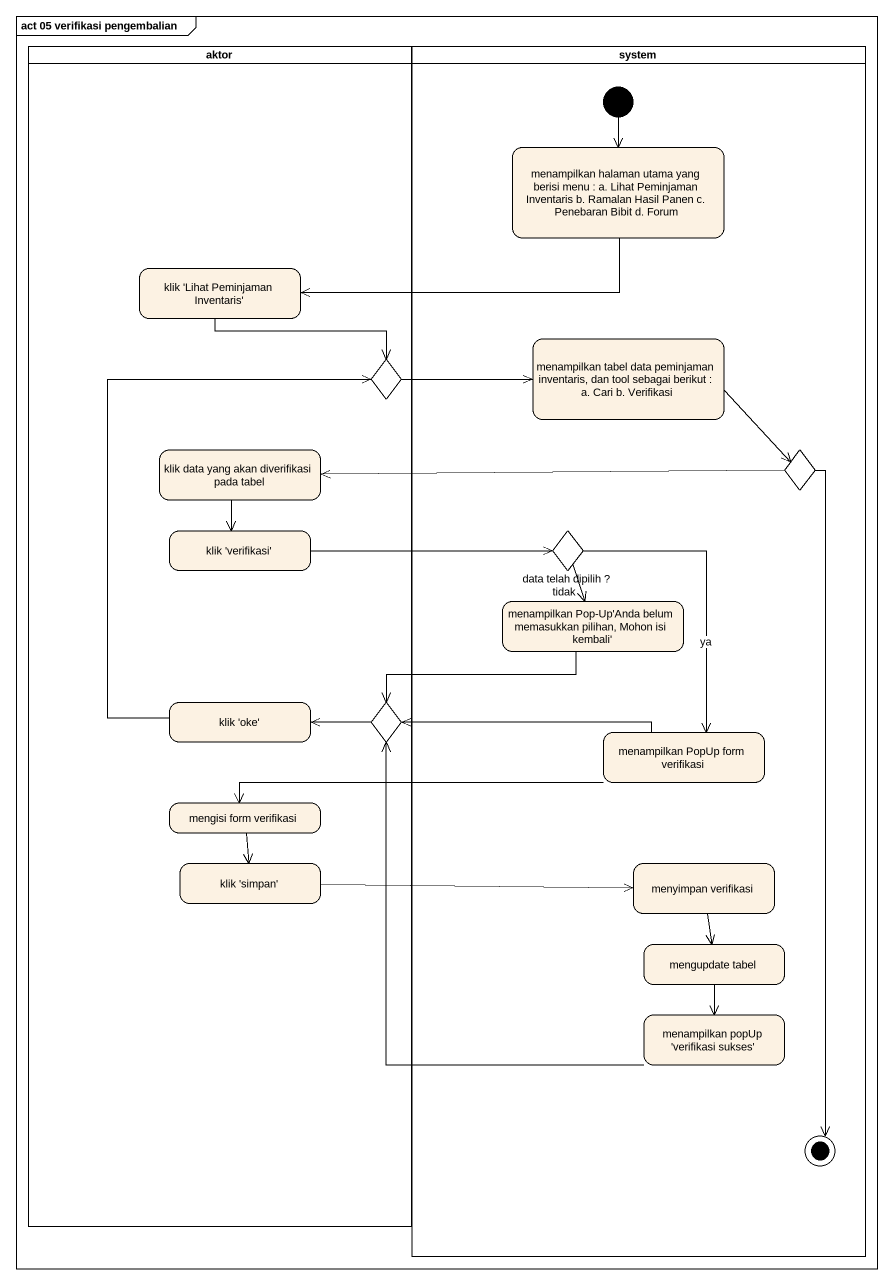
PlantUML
@startuml
mainframe act 05 verifikasi pengembalian
hide empty description
state aktor <<partition>> {
  state "klik 'Lihat Peminjaman Inventaris'" as klik_Lihat_Peminjaman
  state choice1 <<choice>>
  state "klik data yang akan diverifikasi pada tabel" as klik_data_yang_akan
  state "klik 'verifikasi'" as klik_verifikasi
  state "klik 'oke'" as klik_oke
  state choice3 <<choice>>
  state "mengisi form verifikasi" as mengisi_form_verifikasi
  state "klik 'simpan'" as klik_simpan
}
state system <<partition>> {
  state "menampilkan halaman utama yang berisi menu : a. Lihat Peminjaman Inventaris b. Ramalan Hasil Panen c. Penebaran Bibit d. Forum" as menampilkan_halaman_utama
  state "menampilkan tabel data peminjaman inventaris, dan tool sebagai berikut : a. Cari b. Verifikasi" as menampilkan_tabel_data
  state choice2 <<choice>>
  state "data telah dipilih ?" as data_telah_dipilih <<choice>>
  state "menampilkan Pop-Up'Anda belum memasukkan pilihan, Mohon isi kembali'" as menampilkan_Pop_Up_Anda
  state "menampilkan PopUp form verifikasi" as menampilkan_PopUp_form
  state "menyimpan verifikasi" as menyimpan_verifikasi
  state "mengupdate tabel" as mengupdate_tabel
  state "menampilkan popUp 'verifikasi sukses'" as menampilkan_popUp
  [*] --> menampilkan_halaman_utama
  choice2 --> [*]
}
menampilkan_halaman_utama -left-> klik_Lihat_Peminjaman
klik_Lihat_Peminjaman -right-> choice1
choice1 -right-> menampilkan_tabel_data
menampilkan_tabel_data -right-> choice2
klik_data_yang_akan --> klik_verifikasi
choice2 -left-> klik_data_yang_akan
klik_verifikasi -right-> data_telah_dipilih
data_telah_dipilih --> menampilkan_Pop_Up_Anda : tidak
data_telah_dipilih --> menampilkan_PopUp_form : ya
menampilkan_Pop_Up_Anda -left-> choice3
klik_oke -up-> choice1
choice3 -left-> klik_oke
menampilkan_PopUp_form -left-> choice3
menampilkan_PopUp_form -left-> mengisi_form_verifikasi
mengisi_form_verifikasi --> klik_simpan
klik_simpan -right-> menyimpan_verifikasi
menyimpan_verifikasi --> mengupdate_tabel
mengupdate_tabel --> menampilkan_popUp
menampilkan_popUp -up-> choice3
@enduml
